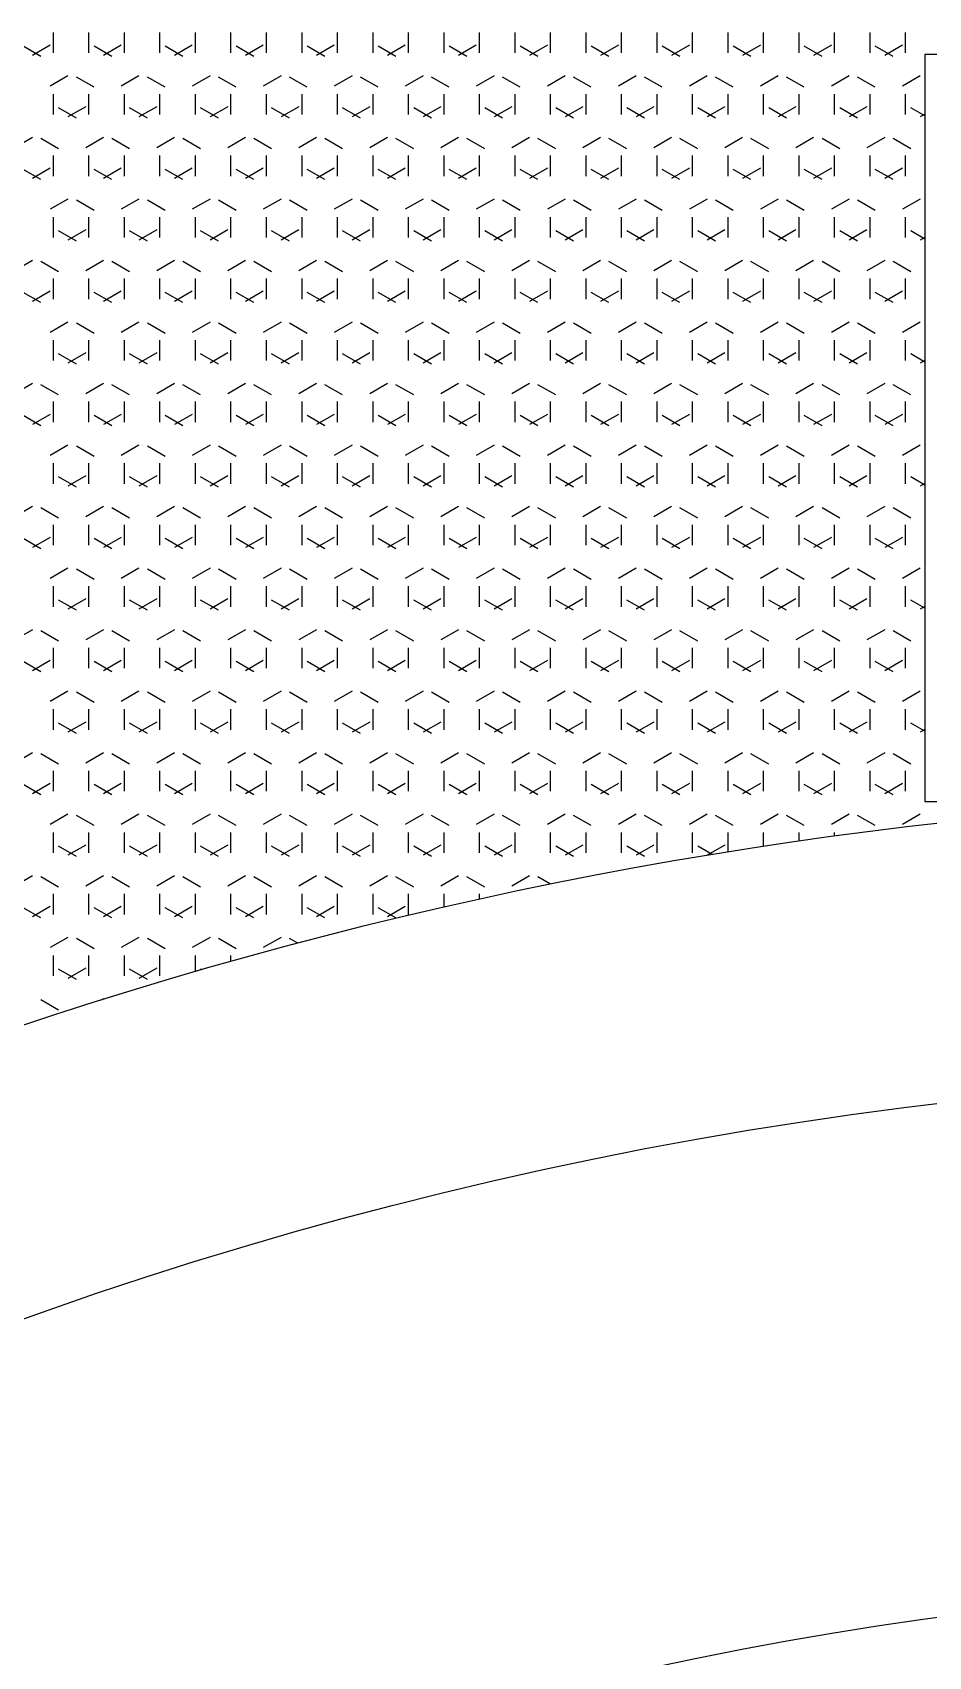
# Model space of a CAD drawing. Extents: x 53 to 973, y -54 to 585.
# Drawn here: x 185.4 to 213.2, y 195.6 to 245.9 of the extents above; entities that cross this region are included whole.
import ezdxf

# ---------------------------------------------------------------- set-up
doc = ezdxf.new("R2010")
doc.units = 0
doc.layers.add('KADRBM', color=7, linetype='CONTINUOUS')

msp = doc.modelspace()

# ---------------------------------------------------------------- linework, layer by layer
at = {"layer": 'KADRBM'}
for p, q in [((186.066, 245.296), (186.066, 245.931)), ((187.166, 245.296), (187.166, 245.931)), ((188.266, 245.296), (188.266, 245.931)), ((189.366, 245.296), (189.366, 245.931)), ((190.465, 245.296), (190.465, 245.931)), ((191.565, 245.296), (191.565, 245.931)), ((192.665, 245.296), (192.665, 245.931)), ((193.765, 245.296), (193.765, 245.931)), ((194.865, 245.296), (194.865, 245.931)), ((195.965, 245.296), (195.965, 245.931)), ((197.064, 245.296), (197.064, 245.931)), ((198.164, 245.296), (198.164, 245.931)), ((199.264, 245.296), (199.264, 245.931)), ((200.364, 245.296), (200.364, 245.931)), ((201.464, 245.296), (201.464, 245.931)), ((202.564, 245.296), (202.564, 245.931)), ((203.664, 245.296), (203.664, 245.931)), ((204.763, 245.296), (204.763, 245.931)), ((205.863, 245.296), (205.863, 245.931)), ((206.963, 245.296), (206.963, 245.931)), ((208.063, 245.296), (208.063, 245.931)), ((209.163, 245.296), (209.163, 245.931)), ((210.263, 245.296), (210.263, 245.931)), ((211.363, 245.296), (211.363, 245.931)), ((212.462, 245.296), (212.462, 245.931)), ((185.675, 245.186), (185.125, 245.503)), ((185.966, 245.537), (185.416, 245.22)), ((187.875, 245.186), (187.325, 245.503)), ((188.166, 245.537), (187.616, 245.22)), ((190.074, 245.186), (189.525, 245.503)), ((190.366, 245.537), (189.816, 245.22)), ((192.274, 245.186), (191.724, 245.503)), ((192.565, 245.537), (192.015, 245.22)), ((194.474, 245.186), (193.924, 245.503)), ((194.765, 245.537), (194.215, 245.22)), ((196.674, 245.186), (196.124, 245.503)), ((196.965, 245.537), (196.415, 245.22)), ((198.873, 245.186), (198.323, 245.503)), ((199.164, 245.537), (198.614, 245.22)), ((201.073, 245.186), (200.523, 245.503)), ((201.364, 245.537), (200.814, 245.22)), ((203.273, 245.186), (202.723, 245.503)), ((203.564, 245.537), (203.014, 245.22)), ((205.472, 245.186), (204.923, 245.503)), ((205.764, 245.537), (205.214, 245.22)), ((207.672, 245.186), (207.122, 245.503)), ((207.963, 245.537), (207.413, 245.22)), ((209.872, 245.186), (209.322, 245.503)), ((210.163, 245.537), (209.613, 245.22)), ((212.072, 245.186), (211.522, 245.503)), ((212.363, 245.537), (211.813, 245.22)), ((247.829, 245.253), (213.057, 245.253)), ((213.057, 245.253), (213.057, 222.118)), ((186.516, 244.585), (185.966, 244.267)), ((187.325, 244.233), (186.775, 244.551)), ((188.716, 244.585), (188.166, 244.267)), ((189.525, 244.233), (188.975, 244.551)), ((190.916, 244.585), (190.366, 244.267)), ((191.724, 244.233), (191.174, 244.551)), ((193.115, 244.585), (192.565, 244.267)), ((193.924, 244.233), (193.374, 244.551)), ((195.315, 244.585), (194.765, 244.267)), ((196.124, 244.233), (195.574, 244.551)), ((197.515, 244.585), (196.965, 244.267)), ((198.323, 244.233), (197.773, 244.551)), ((199.714, 244.585), (199.164, 244.267)), ((200.523, 244.233), (199.973, 244.551)), ((201.914, 244.585), (201.364, 244.267)), ((202.723, 244.233), (202.173, 244.551)), ((204.114, 244.585), (203.564, 244.267)), ((204.923, 244.233), (204.373, 244.551)), ((206.313, 244.585), (205.764, 244.267)), ((207.122, 244.233), (206.572, 244.551)), ((208.513, 244.585), (207.963, 244.267)), ((209.322, 244.233), (208.772, 244.551)), ((210.713, 244.585), (210.163, 244.267)), ((211.522, 244.233), (210.972, 244.551)), ((212.913, 244.585), (212.363, 244.267)), ((186.066, 243.391), (186.066, 244.026)), ((187.166, 243.391), (187.166, 244.026)), ((188.266, 243.391), (188.266, 244.026)), ((189.366, 243.391), (189.366, 244.026)), ((190.465, 243.391), (190.465, 244.026)), ((191.565, 243.391), (191.565, 244.026)), ((192.665, 243.391), (192.665, 244.026)), ((193.765, 243.391), (193.765, 244.026)), ((194.865, 243.391), (194.865, 244.026)), ((195.965, 243.391), (195.965, 244.026)), ((197.064, 243.391), (197.064, 244.026)), ((198.164, 243.391), (198.164, 244.026)), ((199.264, 243.391), (199.264, 244.026)), ((200.364, 243.391), (200.364, 244.026)), ((201.464, 243.391), (201.464, 244.026)), ((202.564, 243.391), (202.564, 244.026)), ((203.664, 243.391), (203.664, 244.026)), ((204.763, 243.391), (204.763, 244.026)), ((205.863, 243.391), (205.863, 244.026)), ((206.963, 243.391), (206.963, 244.026)), ((208.063, 243.391), (208.063, 244.026)), ((209.163, 243.391), (209.163, 244.026)), ((210.263, 243.391), (210.263, 244.026)), ((211.363, 243.391), (211.363, 244.026)), ((212.462, 243.391), (212.462, 244.026)), ((186.775, 243.281), (186.225, 243.598)), ((187.066, 243.632), (186.516, 243.315)), ((188.975, 243.281), (188.425, 243.598)), ((189.266, 243.632), (188.716, 243.315)), ((191.174, 243.281), (190.624, 243.598)), ((191.465, 243.632), (190.916, 243.315)), ((193.374, 243.281), (192.824, 243.598)), ((193.665, 243.632), (193.115, 243.315)), ((195.574, 243.281), (195.024, 243.598)), ((195.865, 243.632), (195.315, 243.315)), ((197.773, 243.281), (197.224, 243.598)), ((198.065, 243.632), (197.515, 243.315)), ((199.973, 243.281), (199.423, 243.598)), ((200.264, 243.632), (199.714, 243.315)), ((202.173, 243.281), (201.623, 243.598)), ((202.464, 243.632), (201.914, 243.315)), ((204.373, 243.281), (203.823, 243.598)), ((204.664, 243.632), (204.114, 243.315)), ((206.572, 243.281), (206.022, 243.598)), ((206.863, 243.632), (206.313, 243.315)), ((208.772, 243.281), (208.222, 243.598)), ((209.063, 243.632), (208.513, 243.315)), ((210.972, 243.281), (210.422, 243.598)), ((211.263, 243.632), (210.713, 243.315)), ((213.057, 243.346), (212.621, 243.598)), ((213.057, 243.398), (212.913, 243.315)), ((185.416, 242.68), (184.866, 242.362)), ((186.225, 242.328), (185.675, 242.646)), ((187.616, 242.68), (187.066, 242.362)), ((188.425, 242.328), (187.875, 242.646)), ((189.816, 242.68), (189.266, 242.362)), ((190.624, 242.328), (190.074, 242.646)), ((192.015, 242.68), (191.465, 242.362)), ((192.824, 242.328), (192.274, 242.646)), ((194.215, 242.68), (193.665, 242.362)), ((195.024, 242.328), (194.474, 242.646)), ((196.415, 242.68), (195.865, 242.362)), ((197.224, 242.328), (196.674, 242.646)), ((198.614, 242.68), (198.065, 242.362)), ((199.423, 242.328), (198.873, 242.646)), ((200.814, 242.68), (200.264, 242.362)), ((201.623, 242.328), (201.073, 242.646)), ((203.014, 242.68), (202.464, 242.362)), ((203.823, 242.328), (203.273, 242.646)), ((205.214, 242.68), (204.664, 242.362)), ((206.022, 242.328), (205.472, 242.646)), ((207.413, 242.68), (206.863, 242.362)), ((208.222, 242.328), (207.672, 242.646)), ((209.613, 242.68), (209.063, 242.362)), ((210.422, 242.328), (209.872, 242.646)), ((211.813, 242.68), (211.263, 242.362)), ((212.621, 242.328), (212.072, 242.646)), ((186.066, 241.486), (186.066, 242.121)), ((187.166, 241.486), (187.166, 242.121)), ((188.266, 241.486), (188.266, 242.121)), ((189.366, 241.486), (189.366, 242.121)), ((190.465, 241.486), (190.465, 242.121)), ((191.565, 241.486), (191.565, 242.121)), ((192.665, 241.486), (192.665, 242.121)), ((193.765, 241.486), (193.765, 242.121)), ((194.865, 241.486), (194.865, 242.121)), ((195.965, 241.486), (195.965, 242.121)), ((197.064, 241.486), (197.064, 242.121)), ((198.164, 241.486), (198.164, 242.121)), ((199.264, 241.486), (199.264, 242.121)), ((200.364, 241.486), (200.364, 242.121)), ((201.464, 241.486), (201.464, 242.121)), ((202.564, 241.486), (202.564, 242.121)), ((203.664, 241.486), (203.664, 242.121)), ((204.763, 241.486), (204.763, 242.121)), ((205.863, 241.486), (205.863, 242.121)), ((206.963, 241.486), (206.963, 242.121)), ((208.063, 241.486), (208.063, 242.121)), ((209.163, 241.486), (209.163, 242.121)), ((210.263, 241.486), (210.263, 242.121)), ((211.363, 241.486), (211.363, 242.121)), ((212.462, 241.486), (212.462, 242.121)), ((185.675, 241.376), (185.125, 241.693)), ((185.966, 241.727), (185.416, 241.41)), ((187.875, 241.376), (187.325, 241.693)), ((188.166, 241.727), (187.616, 241.41)), ((190.074, 241.376), (189.525, 241.693)), ((190.366, 241.727), (189.816, 241.41)), ((192.274, 241.376), (191.724, 241.693)), ((192.565, 241.727), (192.015, 241.41)), ((194.474, 241.376), (193.924, 241.693)), ((194.765, 241.727), (194.215, 241.41)), ((196.674, 241.376), (196.124, 241.693)), ((196.965, 241.727), (196.415, 241.41)), ((198.873, 241.376), (198.323, 241.693)), ((199.164, 241.727), (198.614, 241.41)), ((201.073, 241.376), (200.523, 241.693)), ((201.364, 241.727), (200.814, 241.41)), ((203.273, 241.376), (202.723, 241.693)), ((203.564, 241.727), (203.014, 241.41)), ((205.472, 241.376), (204.923, 241.693)), ((205.764, 241.727), (205.214, 241.41)), ((207.672, 241.376), (207.122, 241.693)), ((207.963, 241.727), (207.413, 241.41)), ((209.872, 241.376), (209.322, 241.693)), ((210.163, 241.727), (209.613, 241.41)), ((212.072, 241.376), (211.522, 241.693)), ((212.363, 241.727), (211.813, 241.41)), ((186.516, 240.775), (185.966, 240.457)), ((187.325, 240.423), (186.775, 240.741)), ((188.716, 240.775), (188.166, 240.457)), ((189.525, 240.423), (188.975, 240.741)), ((190.916, 240.775), (190.366, 240.457)), ((191.724, 240.423), (191.174, 240.741)), ((193.115, 240.775), (192.565, 240.457)), ((193.924, 240.423), (193.374, 240.741)), ((195.315, 240.775), (194.765, 240.457)), ((196.124, 240.423), (195.574, 240.741)), ((197.515, 240.775), (196.965, 240.457)), ((198.323, 240.423), (197.773, 240.741)), ((199.714, 240.775), (199.164, 240.457)), ((200.523, 240.423), (199.973, 240.741)), ((201.914, 240.775), (201.364, 240.457)), ((202.723, 240.423), (202.173, 240.741)), ((204.114, 240.775), (203.564, 240.457)), ((204.923, 240.423), (204.373, 240.741)), ((206.313, 240.775), (205.764, 240.457)), ((207.122, 240.423), (206.572, 240.741)), ((208.513, 240.775), (207.963, 240.457)), ((209.322, 240.423), (208.772, 240.741)), ((210.713, 240.775), (210.163, 240.457)), ((211.522, 240.423), (210.972, 240.741)), ((212.913, 240.775), (212.363, 240.457)), ((186.066, 239.581), (186.066, 240.216)), ((187.166, 239.581), (187.166, 240.216)), ((188.266, 239.581), (188.266, 240.216)), ((189.366, 239.581), (189.366, 240.216)), ((190.465, 239.581), (190.465, 240.216)), ((191.565, 239.581), (191.565, 240.216)), ((192.665, 239.581), (192.665, 240.216)), ((193.765, 239.581), (193.765, 240.216)), ((194.865, 239.581), (194.865, 240.216)), ((195.965, 239.581), (195.965, 240.216)), ((197.064, 239.581), (197.064, 240.216)), ((198.164, 239.581), (198.164, 240.216)), ((199.264, 239.581), (199.264, 240.216)), ((200.364, 239.581), (200.364, 240.216)), ((201.464, 239.581), (201.464, 240.216)), ((202.564, 239.581), (202.564, 240.216)), ((203.664, 239.581), (203.664, 240.216)), ((204.763, 239.581), (204.763, 240.216)), ((205.863, 239.581), (205.863, 240.216)), ((206.963, 239.581), (206.963, 240.216)), ((208.063, 239.581), (208.063, 240.216)), ((209.163, 239.581), (209.163, 240.216)), ((210.263, 239.581), (210.263, 240.216)), ((211.363, 239.581), (211.363, 240.216)), ((212.462, 239.581), (212.462, 240.216)), ((186.775, 239.471), (186.225, 239.788)), ((187.066, 239.822), (186.516, 239.505)), ((188.975, 239.471), (188.425, 239.788)), ((189.266, 239.822), (188.716, 239.505)), ((191.174, 239.471), (190.624, 239.788)), ((191.465, 239.822), (190.916, 239.505)), ((193.374, 239.471), (192.824, 239.788)), ((193.665, 239.822), (193.115, 239.505)), ((195.574, 239.471), (195.024, 239.788)), ((195.865, 239.822), (195.315, 239.505)), ((197.773, 239.471), (197.224, 239.788)), ((198.065, 239.822), (197.515, 239.505)), ((199.973, 239.471), (199.423, 239.788)), ((200.264, 239.822), (199.714, 239.505)), ((202.173, 239.471), (201.623, 239.788)), ((202.464, 239.822), (201.914, 239.505)), ((204.373, 239.471), (203.823, 239.788)), ((204.664, 239.822), (204.114, 239.505)), ((206.572, 239.471), (206.022, 239.788)), ((206.863, 239.822), (206.313, 239.505)), ((208.772, 239.471), (208.222, 239.788)), ((209.063, 239.822), (208.513, 239.505)), ((210.972, 239.471), (210.422, 239.788)), ((211.263, 239.822), (210.713, 239.505)), ((213.057, 239.536), (212.621, 239.788)), ((213.057, 239.588), (212.913, 239.505)), ((185.416, 238.87), (184.866, 238.552)), ((187.616, 238.87), (187.066, 238.552)), ((189.816, 238.87), (189.266, 238.552)), ((192.015, 238.87), (191.465, 238.552)), ((194.215, 238.87), (193.665, 238.552)), ((196.415, 238.87), (195.865, 238.552)), ((198.614, 238.87), (198.065, 238.552)), ((200.814, 238.87), (200.264, 238.552)), ((203.014, 238.87), (202.464, 238.552)), ((205.214, 238.87), (204.664, 238.552)), ((207.413, 238.87), (206.863, 238.552)), ((209.613, 238.87), (209.063, 238.552)), ((211.813, 238.87), (211.263, 238.552)), ((186.225, 238.518), (185.675, 238.836)), ((188.425, 238.518), (187.875, 238.836)), ((190.624, 238.518), (190.074, 238.836)), ((192.824, 238.518), (192.274, 238.836)), ((195.024, 238.518), (194.474, 238.836)), ((197.224, 238.518), (196.674, 238.836)), ((199.423, 238.518), (198.873, 238.836)), ((201.623, 238.518), (201.073, 238.836)), ((203.823, 238.518), (203.273, 238.836)), ((206.022, 238.518), (205.472, 238.836)), ((208.222, 238.518), (207.672, 238.836)), ((210.422, 238.518), (209.872, 238.836)), ((212.621, 238.518), (212.072, 238.836)), ((185.675, 237.566), (185.125, 237.883)), ((185.966, 237.917), (185.416, 237.6)), ((186.066, 237.676), (186.066, 238.311)), ((187.166, 237.676), (187.166, 238.311)), ((187.875, 237.566), (187.325, 237.883)), ((188.166, 237.917), (187.616, 237.6)), ((188.266, 237.676), (188.266, 238.311)), ((189.366, 237.676), (189.366, 238.311)), ((190.074, 237.566), (189.525, 237.883)), ((190.366, 237.917), (189.816, 237.6)), ((190.465, 237.676), (190.465, 238.311)), ((191.565, 237.676), (191.565, 238.311)), ((192.274, 237.566), (191.724, 237.883)), ((192.565, 237.917), (192.015, 237.6)), ((192.665, 237.676), (192.665, 238.311)), ((193.765, 237.676), (193.765, 238.311)), ((194.474, 237.566), (193.924, 237.883)), ((194.765, 237.917), (194.215, 237.6)), ((194.865, 237.676), (194.865, 238.311)), ((195.965, 237.676), (195.965, 238.311)), ((196.674, 237.566), (196.124, 237.883)), ((196.965, 237.917), (196.415, 237.6)), ((197.064, 237.676), (197.064, 238.311)), ((198.164, 237.676), (198.164, 238.311)), ((198.873, 237.566), (198.323, 237.883)), ((199.164, 237.917), (198.614, 237.6)), ((199.264, 237.676), (199.264, 238.311)), ((200.364, 237.676), (200.364, 238.311)), ((201.073, 237.566), (200.523, 237.883)), ((201.364, 237.917), (200.814, 237.6)), ((201.464, 237.676), (201.464, 238.311)), ((202.564, 237.676), (202.564, 238.311)), ((203.273, 237.566), (202.723, 237.883)), ((203.564, 237.917), (203.014, 237.6)), ((203.664, 237.676), (203.664, 238.311)), ((204.763, 237.676), (204.763, 238.311)), ((205.472, 237.566), (204.923, 237.883)), ((205.764, 237.917), (205.214, 237.6)), ((205.863, 237.676), (205.863, 238.311)), ((206.963, 237.676), (206.963, 238.311)), ((207.672, 237.566), (207.122, 237.883)), ((207.963, 237.917), (207.413, 237.6)), ((208.063, 237.676), (208.063, 238.311)), ((209.163, 237.676), (209.163, 238.311)), ((209.872, 237.566), (209.322, 237.883)), ((210.163, 237.917), (209.613, 237.6)), ((210.263, 237.676), (210.263, 238.311)), ((211.363, 237.676), (211.363, 238.311)), ((212.072, 237.566), (211.522, 237.883)), ((212.363, 237.917), (211.813, 237.6)), ((212.462, 237.676), (212.462, 238.311)), ((186.516, 236.965), (185.966, 236.647)), ((187.325, 236.613), (186.775, 236.931)), ((188.716, 236.965), (188.166, 236.647)), ((189.525, 236.613), (188.975, 236.931)), ((190.916, 236.965), (190.366, 236.647)), ((191.724, 236.613), (191.174, 236.931)), ((193.115, 236.965), (192.565, 236.647)), ((193.924, 236.613), (193.374, 236.931)), ((195.315, 236.965), (194.765, 236.647)), ((196.124, 236.613), (195.574, 236.931)), ((197.515, 236.965), (196.965, 236.647)), ((198.323, 236.613), (197.773, 236.931)), ((199.714, 236.965), (199.164, 236.647)), ((200.523, 236.613), (199.973, 236.931)), ((201.914, 236.965), (201.364, 236.647)), ((202.723, 236.613), (202.173, 236.931)), ((204.114, 236.965), (203.564, 236.647)), ((204.923, 236.613), (204.373, 236.931)), ((206.313, 236.965), (205.764, 236.647)), ((207.122, 236.613), (206.572, 236.931)), ((208.513, 236.965), (207.963, 236.647)), ((209.322, 236.613), (208.772, 236.931)), ((210.713, 236.965), (210.163, 236.647)), ((211.522, 236.613), (210.972, 236.931)), ((212.913, 236.965), (212.363, 236.647)), ((186.066, 235.771), (186.066, 236.406)), ((187.166, 235.771), (187.166, 236.406)), ((188.266, 235.771), (188.266, 236.406)), ((189.366, 235.771), (189.366, 236.406)), ((190.465, 235.771), (190.465, 236.406)), ((191.565, 235.771), (191.565, 236.406)), ((192.665, 235.771), (192.665, 236.406)), ((193.765, 235.771), (193.765, 236.406)), ((194.865, 235.771), (194.865, 236.406)), ((195.965, 235.771), (195.965, 236.406)), ((197.064, 235.771), (197.064, 236.406)), ((198.164, 235.771), (198.164, 236.406)), ((199.264, 235.771), (199.264, 236.406)), ((200.364, 235.771), (200.364, 236.406)), ((201.464, 235.771), (201.464, 236.406)), ((202.564, 235.771), (202.564, 236.406)), ((203.664, 235.771), (203.664, 236.406)), ((204.763, 235.771), (204.763, 236.406)), ((205.863, 235.771), (205.863, 236.406)), ((206.963, 235.771), (206.963, 236.406)), ((208.063, 235.771), (208.063, 236.406)), ((209.163, 235.771), (209.163, 236.406)), ((210.263, 235.771), (210.263, 236.406)), ((211.363, 235.771), (211.363, 236.406)), ((212.462, 235.771), (212.462, 236.406)), ((186.775, 235.661), (186.225, 235.978)), ((187.066, 236.012), (186.516, 235.695)), ((188.975, 235.661), (188.425, 235.978)), ((189.266, 236.012), (188.716, 235.695)), ((191.174, 235.661), (190.624, 235.978)), ((191.465, 236.012), (190.916, 235.695)), ((193.374, 235.661), (192.824, 235.978)), ((193.665, 236.012), (193.115, 235.695)), ((195.574, 235.661), (195.024, 235.978)), ((195.865, 236.012), (195.315, 235.695)), ((197.773, 235.661), (197.224, 235.978)), ((198.065, 236.012), (197.515, 235.695)), ((199.973, 235.661), (199.423, 235.978)), ((200.264, 236.012), (199.714, 235.695)), ((202.173, 235.661), (201.623, 235.978)), ((202.464, 236.012), (201.914, 235.695)), ((204.373, 235.661), (203.823, 235.978)), ((204.664, 236.012), (204.114, 235.695)), ((206.572, 235.661), (206.022, 235.978)), ((206.863, 236.012), (206.313, 235.695)), ((208.772, 235.661), (208.222, 235.978)), ((209.063, 236.012), (208.513, 235.695)), ((210.972, 235.661), (210.422, 235.978)), ((211.263, 236.012), (210.713, 235.695)), ((213.057, 235.726), (212.621, 235.978)), ((213.057, 235.778), (212.913, 235.695)), ((185.416, 235.06), (184.866, 234.742)), ((186.225, 234.708), (185.675, 235.026)), ((187.616, 235.06), (187.066, 234.742)), ((188.425, 234.708), (187.875, 235.026)), ((189.816, 235.06), (189.266, 234.742)), ((190.624, 234.708), (190.074, 235.026)), ((192.015, 235.06), (191.465, 234.742)), ((192.824, 234.708), (192.274, 235.026)), ((194.215, 235.06), (193.665, 234.742)), ((195.024, 234.708), (194.474, 235.026)), ((196.415, 235.06), (195.865, 234.742)), ((197.224, 234.708), (196.674, 235.026)), ((198.614, 235.06), (198.065, 234.742)), ((199.423, 234.708), (198.873, 235.026)), ((200.814, 235.06), (200.264, 234.742)), ((201.623, 234.708), (201.073, 235.026)), ((203.014, 235.06), (202.464, 234.742)), ((203.823, 234.708), (203.273, 235.026)), ((205.214, 235.06), (204.664, 234.742)), ((206.022, 234.708), (205.472, 235.026)), ((207.413, 235.06), (206.863, 234.742)), ((208.222, 234.708), (207.672, 235.026)), ((209.613, 235.06), (209.063, 234.742)), ((210.422, 234.708), (209.872, 235.026)), ((211.813, 235.06), (211.263, 234.742)), ((212.621, 234.708), (212.072, 235.026)), ((186.066, 233.866), (186.066, 234.501)), ((187.166, 233.866), (187.166, 234.501)), ((188.266, 233.866), (188.266, 234.501)), ((189.366, 233.866), (189.366, 234.501)), ((190.465, 233.866), (190.465, 234.501)), ((191.565, 233.866), (191.565, 234.501)), ((192.665, 233.866), (192.665, 234.501)), ((193.765, 233.866), (193.765, 234.501)), ((194.865, 233.866), (194.865, 234.501)), ((195.965, 233.866), (195.965, 234.501)), ((197.064, 233.866), (197.064, 234.501)), ((198.164, 233.866), (198.164, 234.501)), ((199.264, 233.866), (199.264, 234.501)), ((200.364, 233.866), (200.364, 234.501)), ((201.464, 233.866), (201.464, 234.501)), ((202.564, 233.866), (202.564, 234.501)), ((203.664, 233.866), (203.664, 234.501)), ((204.763, 233.866), (204.763, 234.501)), ((205.863, 233.866), (205.863, 234.501)), ((206.963, 233.866), (206.963, 234.501)), ((208.063, 233.866), (208.063, 234.501)), ((209.163, 233.866), (209.163, 234.501)), ((210.263, 233.866), (210.263, 234.501)), ((211.363, 233.866), (211.363, 234.501)), ((212.462, 233.866), (212.462, 234.501)), ((185.675, 233.756), (185.125, 234.073)), ((185.966, 234.107), (185.416, 233.79)), ((187.875, 233.756), (187.325, 234.073)), ((188.166, 234.107), (187.616, 233.79)), ((190.074, 233.756), (189.525, 234.073)), ((190.366, 234.107), (189.816, 233.79)), ((192.274, 233.756), (191.724, 234.073)), ((192.565, 234.107), (192.015, 233.79)), ((194.474, 233.756), (193.924, 234.073)), ((194.765, 234.107), (194.215, 233.79)), ((196.674, 233.756), (196.124, 234.073)), ((196.965, 234.107), (196.415, 233.79)), ((198.873, 233.756), (198.323, 234.073)), ((199.164, 234.107), (198.614, 233.79)), ((201.073, 233.756), (200.523, 234.073)), ((201.364, 234.107), (200.814, 233.79)), ((203.273, 233.756), (202.723, 234.073)), ((203.564, 234.107), (203.014, 233.79)), ((205.472, 233.756), (204.923, 234.073)), ((205.764, 234.107), (205.214, 233.79)), ((207.672, 233.756), (207.122, 234.073)), ((207.963, 234.107), (207.413, 233.79)), ((209.872, 233.756), (209.322, 234.073)), ((210.163, 234.107), (209.613, 233.79)), ((212.072, 233.756), (211.522, 234.073)), ((212.363, 234.107), (211.813, 233.79)), ((186.516, 233.155), (185.966, 232.837)), ((187.325, 232.803), (186.775, 233.121)), ((188.716, 233.155), (188.166, 232.837)), ((189.525, 232.803), (188.975, 233.121)), ((190.916, 233.155), (190.366, 232.837)), ((191.724, 232.803), (191.174, 233.121)), ((193.115, 233.155), (192.565, 232.837)), ((193.924, 232.803), (193.374, 233.121)), ((195.315, 233.155), (194.765, 232.837)), ((196.124, 232.803), (195.574, 233.121)), ((197.515, 233.155), (196.965, 232.837)), ((198.323, 232.803), (197.773, 233.121)), ((199.714, 233.155), (199.164, 232.837)), ((200.523, 232.803), (199.973, 233.121)), ((201.914, 233.155), (201.364, 232.837)), ((202.723, 232.803), (202.173, 233.121)), ((204.114, 233.155), (203.564, 232.837)), ((204.923, 232.803), (204.373, 233.121)), ((206.313, 233.155), (205.764, 232.837)), ((207.122, 232.803), (206.572, 233.121)), ((208.513, 233.155), (207.963, 232.837)), ((209.322, 232.803), (208.772, 233.121)), ((210.713, 233.155), (210.163, 232.837)), ((211.522, 232.803), (210.972, 233.121)), ((212.913, 233.155), (212.363, 232.837)), ((186.066, 231.961), (186.066, 232.596)), ((187.166, 231.961), (187.166, 232.596)), ((188.266, 231.961), (188.266, 232.596)), ((189.366, 231.961), (189.366, 232.596)), ((190.465, 231.961), (190.465, 232.596)), ((191.565, 231.961), (191.565, 232.596)), ((192.665, 231.961), (192.665, 232.596)), ((193.765, 231.961), (193.765, 232.596)), ((194.865, 231.961), (194.865, 232.596)), ((195.965, 231.961), (195.965, 232.596)), ((197.064, 231.961), (197.064, 232.596)), ((198.164, 231.961), (198.164, 232.596)), ((199.264, 231.961), (199.264, 232.596)), ((200.364, 231.961), (200.364, 232.596)), ((201.464, 231.961), (201.464, 232.596)), ((202.564, 231.961), (202.564, 232.596)), ((203.664, 231.961), (203.664, 232.596)), ((204.763, 231.961), (204.763, 232.596)), ((205.863, 231.961), (205.863, 232.596)), ((206.963, 231.961), (206.963, 232.596)), ((208.063, 231.961), (208.063, 232.596)), ((209.163, 231.961), (209.163, 232.596)), ((210.263, 231.961), (210.263, 232.596)), ((211.363, 231.961), (211.363, 232.596)), ((212.462, 231.961), (212.462, 232.596)), ((186.775, 231.851), (186.225, 232.168)), ((187.066, 232.202), (186.516, 231.885)), ((188.975, 231.851), (188.425, 232.168)), ((189.266, 232.202), (188.716, 231.885)), ((191.174, 231.851), (190.624, 232.168)), ((191.465, 232.202), (190.916, 231.885)), ((193.374, 231.851), (192.824, 232.168)), ((193.665, 232.202), (193.115, 231.885)), ((195.574, 231.851), (195.024, 232.168)), ((195.865, 232.202), (195.315, 231.885)), ((197.773, 231.851), (197.224, 232.168)), ((198.065, 232.202), (197.515, 231.885)), ((199.973, 231.851), (199.423, 232.168)), ((200.264, 232.202), (199.714, 231.885)), ((202.173, 231.851), (201.623, 232.168)), ((202.464, 232.202), (201.914, 231.885)), ((204.373, 231.851), (203.823, 232.168)), ((204.664, 232.202), (204.114, 231.885)), ((206.572, 231.851), (206.022, 232.168)), ((206.863, 232.202), (206.313, 231.885)), ((208.772, 231.851), (208.222, 232.168)), ((209.063, 232.202), (208.513, 231.885)), ((210.972, 231.851), (210.422, 232.168)), ((211.263, 232.202), (210.713, 231.885)), ((213.057, 231.916), (212.621, 232.168)), ((213.057, 231.968), (212.913, 231.885)), ((185.416, 231.25), (184.866, 230.932)), ((186.225, 230.898), (185.675, 231.216)), ((187.616, 231.25), (187.066, 230.932)), ((188.425, 230.898), (187.875, 231.216)), ((189.816, 231.25), (189.266, 230.932)), ((190.624, 230.898), (190.074, 231.216)), ((192.015, 231.25), (191.465, 230.932)), ((192.824, 230.898), (192.274, 231.216)), ((194.215, 231.25), (193.665, 230.932)), ((195.024, 230.898), (194.474, 231.216)), ((196.415, 231.25), (195.865, 230.932)), ((197.224, 230.898), (196.674, 231.216)), ((198.614, 231.25), (198.065, 230.932)), ((199.423, 230.898), (198.873, 231.216)), ((200.814, 231.25), (200.264, 230.932)), ((201.623, 230.898), (201.073, 231.216)), ((203.014, 231.25), (202.464, 230.932)), ((203.823, 230.898), (203.273, 231.216)), ((205.214, 231.25), (204.664, 230.932)), ((206.022, 230.898), (205.472, 231.216)), ((207.413, 231.25), (206.863, 230.932)), ((208.222, 230.898), (207.672, 231.216)), ((209.613, 231.25), (209.063, 230.932)), ((210.422, 230.898), (209.872, 231.216)), ((211.813, 231.25), (211.263, 230.932)), ((212.621, 230.898), (212.072, 231.216)), ((185.966, 230.297), (185.416, 229.98)), ((186.066, 230.056), (186.066, 230.691)), ((187.166, 230.056), (187.166, 230.691)), ((188.166, 230.297), (187.616, 229.98)), ((188.266, 230.056), (188.266, 230.691)), ((189.366, 230.056), (189.366, 230.691)), ((190.366, 230.297), (189.816, 229.98)), ((190.465, 230.056), (190.465, 230.691)), ((191.565, 230.056), (191.565, 230.691)), ((192.565, 230.297), (192.015, 229.98)), ((192.665, 230.056), (192.665, 230.691)), ((193.765, 230.056), (193.765, 230.691)), ((194.765, 230.297), (194.215, 229.98)), ((194.865, 230.056), (194.865, 230.691)), ((195.965, 230.056), (195.965, 230.691)), ((196.965, 230.297), (196.415, 229.98)), ((197.064, 230.056), (197.064, 230.691)), ((198.164, 230.056), (198.164, 230.691)), ((199.164, 230.297), (198.614, 229.98)), ((199.264, 230.056), (199.264, 230.691)), ((200.364, 230.056), (200.364, 230.691)), ((201.364, 230.297), (200.814, 229.98)), ((201.464, 230.056), (201.464, 230.691)), ((202.564, 230.056), (202.564, 230.691)), ((203.564, 230.297), (203.014, 229.98)), ((203.664, 230.056), (203.664, 230.691)), ((204.763, 230.056), (204.763, 230.691)), ((205.764, 230.297), (205.214, 229.98)), ((205.863, 230.056), (205.863, 230.691)), ((206.963, 230.056), (206.963, 230.691)), ((207.963, 230.297), (207.413, 229.98)), ((208.063, 230.056), (208.063, 230.691)), ((209.163, 230.056), (209.163, 230.691)), ((210.163, 230.297), (209.613, 229.98)), ((210.263, 230.056), (210.263, 230.691)), ((211.363, 230.056), (211.363, 230.691)), ((212.363, 230.297), (211.813, 229.98)), ((212.462, 230.056), (212.462, 230.691)), ((185.675, 229.946), (185.125, 230.263)), ((187.875, 229.946), (187.325, 230.263)), ((190.074, 229.946), (189.525, 230.263)), ((192.274, 229.946), (191.724, 230.263)), ((194.474, 229.946), (193.924, 230.263)), ((196.674, 229.946), (196.124, 230.263)), ((198.873, 229.946), (198.323, 230.263)), ((201.073, 229.946), (200.523, 230.263)), ((203.273, 229.946), (202.723, 230.263)), ((205.472, 229.946), (204.923, 230.263)), ((207.672, 229.946), (207.122, 230.263)), ((209.872, 229.946), (209.322, 230.263)), ((212.072, 229.946), (211.522, 230.263)), ((186.516, 229.345), (185.966, 229.027)), ((187.325, 228.993), (186.775, 229.311)), ((188.716, 229.345), (188.166, 229.027)), ((189.525, 228.993), (188.975, 229.311)), ((190.916, 229.345), (190.366, 229.027)), ((191.724, 228.993), (191.174, 229.311)), ((193.115, 229.345), (192.565, 229.027)), ((193.924, 228.993), (193.374, 229.311)), ((195.315, 229.345), (194.765, 229.027)), ((196.124, 228.993), (195.574, 229.311)), ((197.515, 229.345), (196.965, 229.027)), ((198.323, 228.993), (197.773, 229.311)), ((199.714, 229.345), (199.164, 229.027)), ((200.523, 228.993), (199.973, 229.311)), ((201.914, 229.345), (201.364, 229.027)), ((202.723, 228.993), (202.173, 229.311)), ((204.114, 229.345), (203.564, 229.027)), ((204.923, 228.993), (204.373, 229.311)), ((206.313, 229.345), (205.764, 229.027)), ((207.122, 228.993), (206.572, 229.311)), ((208.513, 229.345), (207.963, 229.027)), ((209.322, 228.993), (208.772, 229.311)), ((210.713, 229.345), (210.163, 229.027)), ((211.522, 228.993), (210.972, 229.311)), ((212.913, 229.345), (212.363, 229.027)), ((186.066, 228.151), (186.066, 228.786)), ((186.775, 228.041), (186.225, 228.358)), ((187.066, 228.392), (186.516, 228.075)), ((187.166, 228.151), (187.166, 228.786)), ((188.266, 228.151), (188.266, 228.786)), ((188.975, 228.041), (188.425, 228.358)), ((189.266, 228.392), (188.716, 228.075)), ((189.366, 228.151), (189.366, 228.786)), ((190.465, 228.151), (190.465, 228.786)), ((191.174, 228.041), (190.624, 228.358)), ((191.465, 228.392), (190.916, 228.075)), ((191.565, 228.151), (191.565, 228.786)), ((192.665, 228.151), (192.665, 228.786)), ((193.374, 228.041), (192.824, 228.358)), ((193.665, 228.392), (193.115, 228.075)), ((193.765, 228.151), (193.765, 228.786)), ((194.865, 228.151), (194.865, 228.786)), ((195.574, 228.041), (195.024, 228.358)), ((195.865, 228.392), (195.315, 228.075)), ((195.965, 228.151), (195.965, 228.786)), ((197.064, 228.151), (197.064, 228.786)), ((197.773, 228.041), (197.224, 228.358)), ((198.065, 228.392), (197.515, 228.075)), ((198.164, 228.151), (198.164, 228.786)), ((199.264, 228.151), (199.264, 228.786)), ((199.973, 228.041), (199.423, 228.358)), ((200.264, 228.392), (199.714, 228.075)), ((200.364, 228.151), (200.364, 228.786)), ((201.464, 228.151), (201.464, 228.786)), ((202.173, 228.041), (201.623, 228.358)), ((202.464, 228.392), (201.914, 228.075)), ((202.564, 228.151), (202.564, 228.786)), ((203.664, 228.151), (203.664, 228.786)), ((204.373, 228.041), (203.823, 228.358)), ((204.664, 228.392), (204.114, 228.075)), ((204.763, 228.151), (204.763, 228.786)), ((205.863, 228.151), (205.863, 228.786)), ((206.572, 228.041), (206.022, 228.358)), ((206.863, 228.392), (206.313, 228.075)), ((206.963, 228.151), (206.963, 228.786)), ((208.063, 228.151), (208.063, 228.786)), ((208.772, 228.041), (208.222, 228.358)), ((209.063, 228.392), (208.513, 228.075)), ((209.163, 228.151), (209.163, 228.786)), ((210.263, 228.151), (210.263, 228.786)), ((210.972, 228.041), (210.422, 228.358)), ((211.263, 228.392), (210.713, 228.075)), ((211.363, 228.151), (211.363, 228.786)), ((212.462, 228.151), (212.462, 228.786)), ((213.057, 228.106), (212.621, 228.358)), ((213.057, 228.158), (212.913, 228.075)), ((185.416, 227.44), (184.866, 227.122)), ((186.225, 227.088), (185.675, 227.406)), ((187.616, 227.44), (187.066, 227.122)), ((188.425, 227.088), (187.875, 227.406)), ((189.816, 227.44), (189.266, 227.122)), ((190.624, 227.088), (190.074, 227.406)), ((192.015, 227.44), (191.465, 227.122)), ((192.824, 227.088), (192.274, 227.406)), ((194.215, 227.44), (193.665, 227.122)), ((195.024, 227.088), (194.474, 227.406)), ((196.415, 227.44), (195.865, 227.122)), ((197.224, 227.088), (196.674, 227.406)), ((198.614, 227.44), (198.065, 227.122)), ((199.423, 227.088), (198.873, 227.406)), ((200.814, 227.44), (200.264, 227.122)), ((201.623, 227.088), (201.073, 227.406)), ((203.014, 227.44), (202.464, 227.122)), ((203.823, 227.088), (203.273, 227.406)), ((205.214, 227.44), (204.664, 227.122)), ((206.022, 227.088), (205.472, 227.406)), ((207.413, 227.44), (206.863, 227.122)), ((208.222, 227.088), (207.672, 227.406)), ((209.613, 227.44), (209.063, 227.122)), ((210.422, 227.088), (209.872, 227.406)), ((211.813, 227.44), (211.263, 227.122)), ((212.621, 227.088), (212.072, 227.406)), ((186.066, 226.246), (186.066, 226.881)), ((187.166, 226.246), (187.166, 226.881)), ((188.266, 226.246), (188.266, 226.881)), ((189.366, 226.246), (189.366, 226.881)), ((190.465, 226.246), (190.465, 226.881)), ((191.565, 226.246), (191.565, 226.881)), ((192.665, 226.246), (192.665, 226.881)), ((193.765, 226.246), (193.765, 226.881)), ((194.865, 226.246), (194.865, 226.881)), ((195.965, 226.246), (195.965, 226.881)), ((197.064, 226.246), (197.064, 226.881)), ((198.164, 226.246), (198.164, 226.881)), ((199.264, 226.246), (199.264, 226.881)), ((200.364, 226.246), (200.364, 226.881)), ((201.464, 226.246), (201.464, 226.881)), ((202.564, 226.246), (202.564, 226.881)), ((203.664, 226.246), (203.664, 226.881)), ((204.763, 226.246), (204.763, 226.881)), ((205.863, 226.246), (205.863, 226.881)), ((206.963, 226.246), (206.963, 226.881)), ((208.063, 226.246), (208.063, 226.881)), ((209.163, 226.246), (209.163, 226.881)), ((210.263, 226.246), (210.263, 226.881)), ((211.363, 226.246), (211.363, 226.881)), ((212.462, 226.246), (212.462, 226.881)), ((185.675, 226.136), (185.125, 226.453)), ((185.966, 226.487), (185.416, 226.17)), ((187.875, 226.136), (187.325, 226.453)), ((188.166, 226.487), (187.616, 226.17)), ((190.074, 226.136), (189.525, 226.453)), ((190.366, 226.487), (189.816, 226.17)), ((192.274, 226.136), (191.724, 226.453)), ((192.565, 226.487), (192.015, 226.17)), ((194.474, 226.136), (193.924, 226.453)), ((194.765, 226.487), (194.215, 226.17)), ((196.674, 226.136), (196.124, 226.453)), ((196.965, 226.487), (196.415, 226.17)), ((198.873, 226.136), (198.323, 226.453)), ((199.164, 226.487), (198.614, 226.17)), ((201.073, 226.136), (200.523, 226.453)), ((201.364, 226.487), (200.814, 226.17)), ((203.273, 226.136), (202.723, 226.453)), ((203.564, 226.487), (203.014, 226.17)), ((205.472, 226.136), (204.923, 226.453)), ((205.764, 226.487), (205.214, 226.17)), ((207.672, 226.136), (207.122, 226.453)), ((207.963, 226.487), (207.413, 226.17)), ((209.872, 226.136), (209.322, 226.453)), ((210.163, 226.487), (209.613, 226.17)), ((212.072, 226.136), (211.522, 226.453)), ((212.363, 226.487), (211.813, 226.17)), ((186.516, 225.535), (185.966, 225.217)), ((187.325, 225.183), (186.775, 225.501)), ((188.716, 225.535), (188.166, 225.217)), ((189.525, 225.183), (188.975, 225.501)), ((190.916, 225.535), (190.366, 225.217)), ((191.724, 225.183), (191.174, 225.501)), ((193.115, 225.535), (192.565, 225.217)), ((193.924, 225.183), (193.374, 225.501)), ((195.315, 225.535), (194.765, 225.217)), ((196.124, 225.183), (195.574, 225.501)), ((197.515, 225.535), (196.965, 225.217)), ((198.323, 225.183), (197.773, 225.501)), ((199.714, 225.535), (199.164, 225.217)), ((200.523, 225.183), (199.973, 225.501)), ((201.914, 225.535), (201.364, 225.217)), ((202.723, 225.183), (202.173, 225.501)), ((204.114, 225.535), (203.564, 225.217)), ((204.923, 225.183), (204.373, 225.501)), ((206.313, 225.535), (205.764, 225.217)), ((207.122, 225.183), (206.572, 225.501)), ((208.513, 225.535), (207.963, 225.217)), ((209.322, 225.183), (208.772, 225.501)), ((210.713, 225.535), (210.163, 225.217)), ((211.522, 225.183), (210.972, 225.501)), ((212.913, 225.535), (212.363, 225.217)), ((186.066, 224.341), (186.066, 224.976)), ((187.166, 224.341), (187.166, 224.976)), ((188.266, 224.341), (188.266, 224.976)), ((189.366, 224.341), (189.366, 224.976)), ((190.465, 224.341), (190.465, 224.976)), ((191.565, 224.341), (191.565, 224.976)), ((192.665, 224.341), (192.665, 224.976)), ((193.765, 224.341), (193.765, 224.976)), ((194.865, 224.341), (194.865, 224.976)), ((195.965, 224.341), (195.965, 224.976)), ((197.064, 224.341), (197.064, 224.976)), ((198.164, 224.341), (198.164, 224.976)), ((199.264, 224.341), (199.264, 224.976)), ((200.364, 224.341), (200.364, 224.976)), ((201.464, 224.341), (201.464, 224.976)), ((202.564, 224.341), (202.564, 224.976)), ((203.664, 224.341), (203.664, 224.976)), ((204.763, 224.341), (204.763, 224.976)), ((205.863, 224.341), (205.863, 224.976)), ((206.963, 224.341), (206.963, 224.976)), ((208.063, 224.341), (208.063, 224.976)), ((209.163, 224.341), (209.163, 224.976)), ((210.263, 224.341), (210.263, 224.976)), ((211.363, 224.341), (211.363, 224.976)), ((212.462, 224.341), (212.462, 224.976)), ((186.775, 224.231), (186.225, 224.548)), ((187.066, 224.582), (186.516, 224.265)), ((188.975, 224.231), (188.425, 224.548)), ((189.266, 224.582), (188.716, 224.265)), ((191.174, 224.231), (190.624, 224.548)), ((191.465, 224.582), (190.916, 224.265)), ((193.374, 224.231), (192.824, 224.548)), ((193.665, 224.582), (193.115, 224.265)), ((195.574, 224.231), (195.024, 224.548)), ((195.865, 224.582), (195.315, 224.265)), ((197.773, 224.231), (197.224, 224.548)), ((198.065, 224.582), (197.515, 224.265)), ((199.973, 224.231), (199.423, 224.548)), ((200.264, 224.582), (199.714, 224.265)), ((202.173, 224.231), (201.623, 224.548)), ((202.464, 224.582), (201.914, 224.265)), ((204.373, 224.231), (203.823, 224.548)), ((204.664, 224.582), (204.114, 224.265)), ((206.572, 224.231), (206.022, 224.548)), ((206.863, 224.582), (206.313, 224.265)), ((208.772, 224.231), (208.222, 224.548)), ((209.063, 224.582), (208.513, 224.265)), ((210.972, 224.231), (210.422, 224.548)), ((211.263, 224.582), (210.713, 224.265)), ((213.057, 224.296), (212.621, 224.548)), ((213.057, 224.348), (212.913, 224.265)), ((185.416, 223.63), (184.866, 223.312)), ((186.225, 223.278), (185.675, 223.596)), ((187.616, 223.63), (187.066, 223.312)), ((188.425, 223.278), (187.875, 223.596)), ((189.816, 223.63), (189.266, 223.312)), ((190.624, 223.278), (190.074, 223.596)), ((192.015, 223.63), (191.465, 223.312)), ((192.824, 223.278), (192.274, 223.596)), ((194.215, 223.63), (193.665, 223.312)), ((195.024, 223.278), (194.474, 223.596)), ((196.415, 223.63), (195.865, 223.312)), ((197.224, 223.278), (196.674, 223.596)), ((198.614, 223.63), (198.065, 223.312)), ((199.423, 223.278), (198.873, 223.596)), ((200.814, 223.63), (200.264, 223.312)), ((201.623, 223.278), (201.073, 223.596)), ((203.014, 223.63), (202.464, 223.312)), ((203.823, 223.278), (203.273, 223.596)), ((205.214, 223.63), (204.664, 223.312)), ((206.022, 223.278), (205.472, 223.596)), ((207.413, 223.63), (206.863, 223.312)), ((208.222, 223.278), (207.672, 223.596)), ((209.613, 223.63), (209.063, 223.312)), ((210.422, 223.278), (209.872, 223.596)), ((211.813, 223.63), (211.263, 223.312)), ((212.621, 223.278), (212.072, 223.596)), ((186.066, 222.436), (186.066, 223.071)), ((187.166, 222.436), (187.166, 223.071)), ((188.266, 222.436), (188.266, 223.071)), ((189.366, 222.436), (189.366, 223.071)), ((190.465, 222.436), (190.465, 223.071)), ((191.565, 222.436), (191.565, 223.071)), ((192.665, 222.436), (192.665, 223.071)), ((193.765, 222.436), (193.765, 223.071)), ((194.865, 222.436), (194.865, 223.071)), ((195.965, 222.436), (195.965, 223.071)), ((197.064, 222.436), (197.064, 223.071)), ((198.164, 222.436), (198.164, 223.071)), ((199.264, 222.436), (199.264, 223.071)), ((200.364, 222.436), (200.364, 223.071)), ((201.464, 222.436), (201.464, 223.071)), ((202.564, 222.436), (202.564, 223.071)), ((203.664, 222.436), (203.664, 223.071)), ((204.763, 222.436), (204.763, 223.071)), ((205.863, 222.436), (205.863, 223.071)), ((206.963, 222.436), (206.963, 223.071)), ((208.063, 222.436), (208.063, 223.071)), ((209.163, 222.436), (209.163, 223.071)), ((210.263, 222.436), (210.263, 223.071)), ((211.363, 222.436), (211.363, 223.071)), ((212.462, 222.436), (212.462, 223.071)), ((185.675, 222.326), (185.125, 222.643)), ((185.966, 222.677), (185.416, 222.36)), ((187.875, 222.326), (187.325, 222.643)), ((188.166, 222.677), (187.616, 222.36)), ((190.074, 222.326), (189.525, 222.643)), ((190.366, 222.677), (189.816, 222.36)), ((192.274, 222.326), (191.724, 222.643)), ((192.565, 222.677), (192.015, 222.36)), ((194.474, 222.326), (193.924, 222.643)), ((194.765, 222.677), (194.215, 222.36)), ((196.674, 222.326), (196.124, 222.643)), ((196.965, 222.677), (196.415, 222.36)), ((198.873, 222.326), (198.323, 222.643)), ((199.164, 222.677), (198.614, 222.36)), ((201.073, 222.326), (200.523, 222.643)), ((201.364, 222.677), (200.814, 222.36)), ((203.273, 222.326), (202.723, 222.643)), ((203.564, 222.677), (203.014, 222.36)), ((205.472, 222.326), (204.923, 222.643)), ((205.764, 222.677), (205.214, 222.36)), ((207.672, 222.326), (207.122, 222.643)), ((207.963, 222.677), (207.413, 222.36)), ((209.872, 222.326), (209.322, 222.643)), ((210.163, 222.677), (209.613, 222.36)), ((212.072, 222.326), (211.522, 222.643)), ((212.363, 222.677), (211.813, 222.36)), ((213.057, 222.118), (247.829, 222.118)), ((186.516, 221.725), (185.966, 221.407)), ((187.325, 221.373), (186.775, 221.691)), ((188.716, 221.725), (188.166, 221.407)), ((189.525, 221.373), (188.975, 221.691)), ((190.916, 221.725), (190.366, 221.407)), ((191.724, 221.373), (191.174, 221.691)), ((193.115, 221.725), (192.565, 221.407)), ((193.924, 221.373), (193.374, 221.691)), ((195.315, 221.725), (194.765, 221.407)), ((196.124, 221.373), (195.574, 221.691)), ((197.515, 221.725), (196.965, 221.407)), ((198.323, 221.373), (197.773, 221.691)), ((199.714, 221.725), (199.164, 221.407)), ((200.523, 221.373), (199.973, 221.691)), ((201.914, 221.725), (201.364, 221.407)), ((202.723, 221.373), (202.173, 221.691)), ((204.114, 221.725), (203.564, 221.407)), ((204.923, 221.373), (204.373, 221.691)), ((206.313, 221.725), (205.764, 221.407)), ((207.122, 221.373), (206.572, 221.691)), ((208.513, 221.725), (207.963, 221.407)), ((209.322, 221.373), (208.772, 221.691)), ((210.713, 221.725), (210.163, 221.407)), ((211.522, 221.373), (210.972, 221.691)), ((212.913, 221.725), (212.363, 221.407)), ((186.066, 220.531), (186.066, 221.166)), ((187.066, 220.772), (186.516, 220.455)), ((187.166, 220.531), (187.166, 221.166)), ((188.266, 220.531), (188.266, 221.166)), ((189.266, 220.772), (188.716, 220.455)), ((189.366, 220.531), (189.366, 221.166)), ((190.465, 220.531), (190.465, 221.166)), ((191.465, 220.772), (190.916, 220.455)), ((191.565, 220.531), (191.565, 221.166)), ((192.665, 220.531), (192.665, 221.166)), ((193.665, 220.772), (193.115, 220.455)), ((193.765, 220.531), (193.765, 221.166)), ((194.865, 220.531), (194.865, 221.166)), ((195.865, 220.772), (195.315, 220.455)), ((195.965, 220.531), (195.965, 221.166)), ((197.064, 220.531), (197.064, 221.166)), ((198.065, 220.772), (197.515, 220.455)), ((198.164, 220.531), (198.164, 221.166)), ((199.264, 220.531), (199.264, 221.166)), ((200.264, 220.772), (199.714, 220.455)), ((200.364, 220.531), (200.364, 221.166)), ((201.464, 220.531), (201.464, 221.166)), ((202.464, 220.772), (201.914, 220.455)), ((202.564, 220.531), (202.564, 221.166)), ((203.664, 220.531), (203.664, 221.166)), ((204.664, 220.772), (204.114, 220.455)), ((204.763, 220.531), (204.763, 221.166)), ((205.863, 220.531), (205.863, 221.166)), ((206.863, 220.772), (206.313, 220.455)), ((206.963, 220.558), (206.963, 221.166)), ((208.063, 220.73), (208.063, 221.166)), ((209.163, 220.893), (209.163, 221.166)), ((210.263, 221.048), (210.263, 221.166)), ((186.775, 220.421), (186.225, 220.738)), ((188.975, 220.421), (188.425, 220.738)), ((191.174, 220.421), (190.624, 220.738)), ((193.374, 220.421), (192.824, 220.738)), ((195.574, 220.421), (195.024, 220.738)), ((197.773, 220.421), (197.224, 220.738)), ((199.973, 220.421), (199.423, 220.738)), ((202.173, 220.421), (201.623, 220.738)), ((204.373, 220.421), (203.823, 220.738)), ((206.473, 220.478), (206.022, 220.738)), ((185.416, 219.82), (184.866, 219.502)), ((186.225, 219.468), (185.675, 219.786)), ((187.616, 219.82), (187.066, 219.502)), ((188.425, 219.468), (187.875, 219.786)), ((189.816, 219.82), (189.266, 219.502)), ((190.624, 219.468), (190.074, 219.786)), ((192.015, 219.82), (191.465, 219.502)), ((192.824, 219.468), (192.274, 219.786)), ((194.215, 219.82), (193.665, 219.502)), ((195.024, 219.468), (194.474, 219.786)), ((196.415, 219.82), (195.865, 219.502)), ((197.224, 219.468), (196.674, 219.786)), ((198.614, 219.82), (198.065, 219.502)), ((199.423, 219.468), (198.873, 219.786)), ((200.814, 219.82), (200.264, 219.502)), ((201.466, 219.559), (201.073, 219.786)), ((186.066, 218.626), (186.066, 219.261)), ((187.166, 218.626), (187.166, 219.261)), ((188.266, 218.626), (188.266, 219.261)), ((189.366, 218.626), (189.366, 219.261)), ((190.465, 218.626), (190.465, 219.261)), ((191.565, 218.626), (191.565, 219.261)), ((192.665, 218.626), (192.665, 219.261)), ((193.765, 218.626), (193.765, 219.261)), ((194.865, 218.626), (194.865, 219.261)), ((195.965, 218.626), (195.965, 219.261)), ((197.064, 218.626), (197.064, 219.261)), ((198.164, 218.847), (198.164, 219.261)), ((199.264, 219.093), (199.264, 219.261)), ((185.675, 218.516), (185.125, 218.833)), ((185.966, 218.867), (185.416, 218.55)), ((187.875, 218.516), (187.325, 218.833)), ((188.166, 218.867), (187.616, 218.55)), ((190.074, 218.516), (189.525, 218.833)), ((190.366, 218.867), (189.816, 218.55)), ((192.274, 218.516), (191.724, 218.833)), ((192.565, 218.867), (192.015, 218.55)), ((194.474, 218.516), (193.924, 218.833)), ((194.765, 218.867), (194.215, 218.55)), ((196.674, 218.516), (196.124, 218.833)), ((196.965, 218.867), (196.415, 218.55)), ((186.516, 217.915), (185.966, 217.597)), ((187.325, 217.563), (186.775, 217.881)), ((188.716, 217.915), (188.166, 217.597)), ((189.525, 217.563), (188.975, 217.881)), ((190.916, 217.915), (190.366, 217.597)), ((191.724, 217.563), (191.174, 217.881)), ((193.115, 217.915), (192.565, 217.597)), ((193.633, 217.731), (193.374, 217.881)), ((186.066, 216.721), (186.066, 217.356)), ((187.166, 216.721), (187.166, 217.356)), ((188.266, 216.721), (188.266, 217.356)), ((189.366, 216.721), (189.366, 217.356)), ((190.465, 216.853), (190.465, 217.356)), ((191.565, 217.167), (191.565, 217.356)), ((186.775, 216.611), (186.225, 216.928)), ((187.066, 216.962), (186.516, 216.645)), ((188.975, 216.611), (188.425, 216.928)), ((189.266, 216.962), (188.716, 216.645)), ((190.658, 216.909), (190.624, 216.928)), ((186.225, 215.658), (185.675, 215.976)), ((187.616, 216.01), (187.555, 215.974))]:
    msp.add_line(p, q, dxfattribs=at)
for radius in [129.29, 113.505]:
    msp.add_circle((228.871, 84.397), radius, dxfattribs=at)
msp.add_arc((228.871, 84.397), 137.912, 56.58428, 122.69927, dxfattribs=at)

doc.saveas('drawing.dxf')
